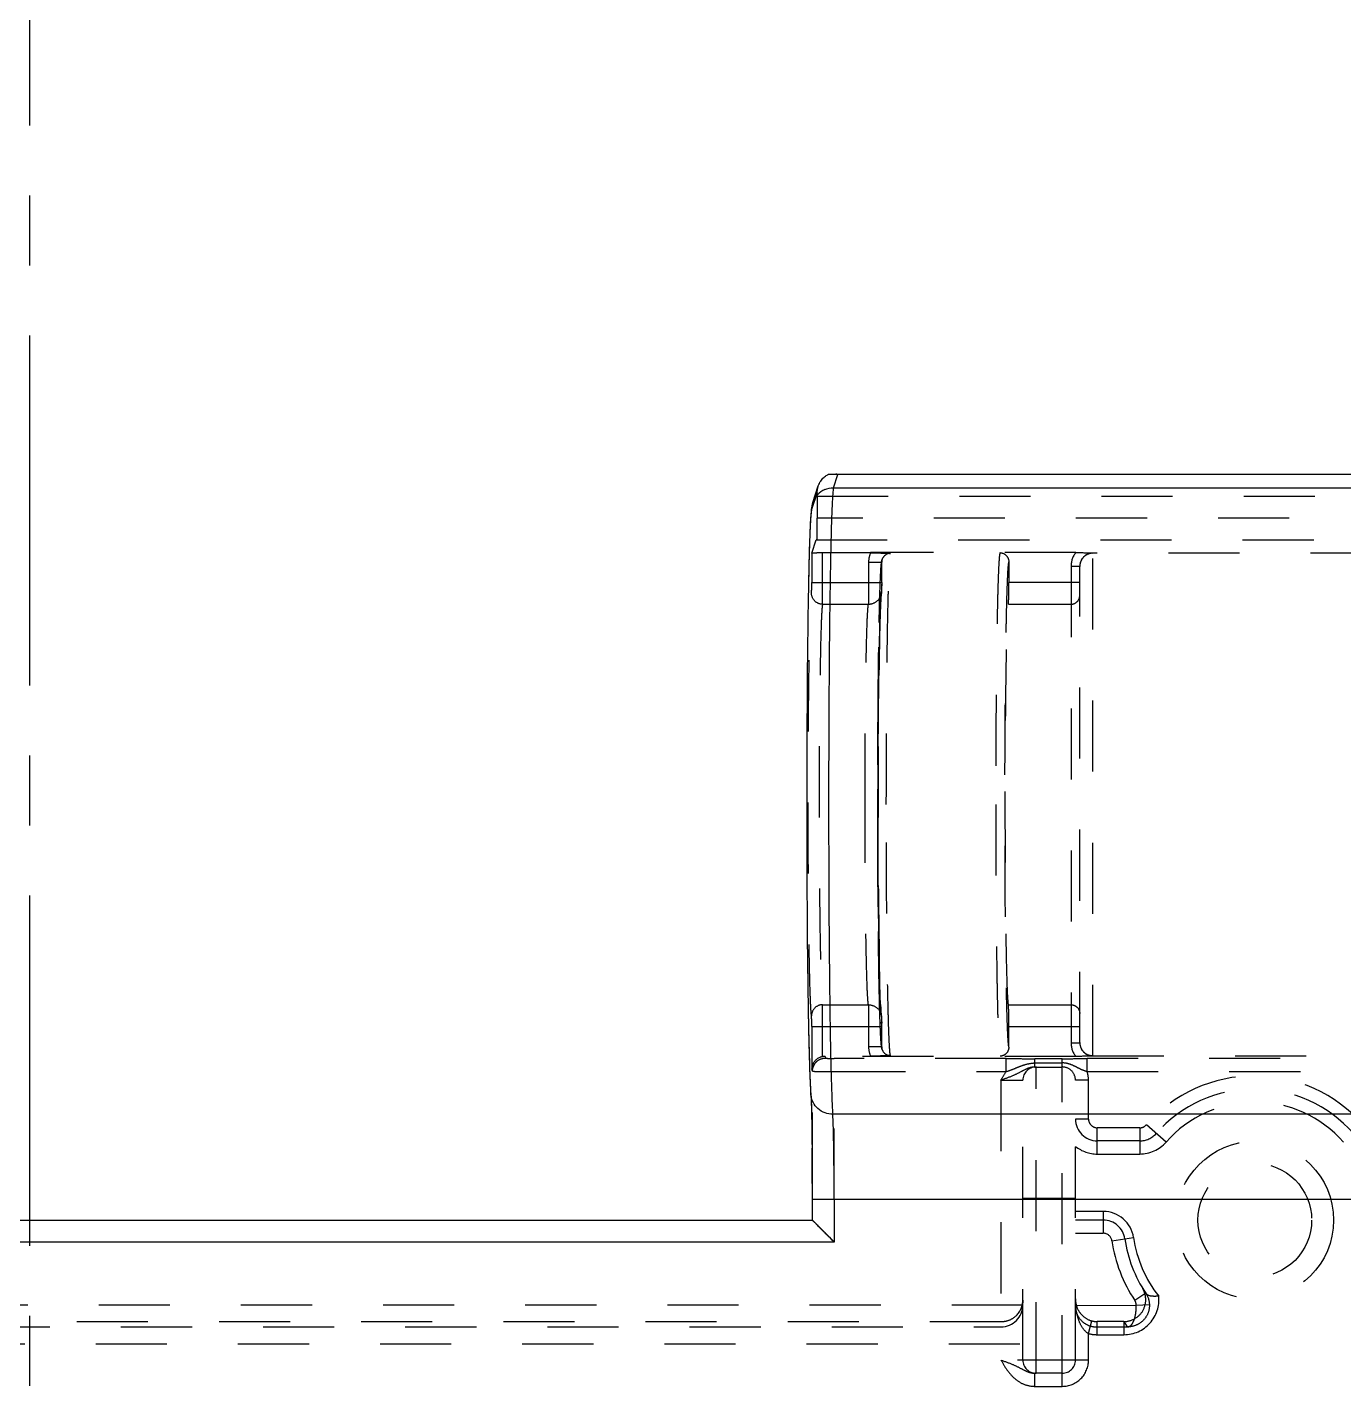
# Model space of a CAD drawing. Header units: millimetres. Extents: x 564 to 2602, y -1989 to 1042.
# Drawn here: x 785.71 to 815.95, y -243.19 to -211.65 of the extents above; entities that cross this region are included whole.
import ezdxf

# ---------------------------------------------------------------- set-up
doc = ezdxf.new("R2010")
doc.units = ezdxf.units.MM
doc.header["$LTSCALE"] = 16.335
doc.linetypes.add('CENTER', pattern=[0.6, 0.375, -0.075, 0.075, -0.075])
doc.linetypes.add('HIDDEN', pattern=[0.2, 0.1, -0.1])
doc.layers.get('0').update_dxf_attribs({"linetype": 'CONTINUOUS'})
doc.layers.add('DEFAULT_2', color=8, linetype='HIDDEN')

msp = doc.modelspace()

# ---------------------------------------------------------------- linework, layer by layer
at = {"color": 1, "linetype": 'CENTER', "ltscale": 1.313336}
msp.add_line((785.756, -180.118), (785.756, -434.314), dxfattribs=at)
at = {"color": 7, "linetype": 'Continuous'}
for p, q in [((804.126, -221.921), (828.014, -221.924)), ((804.229, -222.231), (804.331, -221.924)), ((803.752, -222.574), (803.88, -222.189)), ((804.229, -222.231), (828.116, -222.231)), ((803.65, -234.379), (803.652, -234.498)), ((803.709, -236.177), (803.708, -236.177)), ((803.722, -236.531), (803.728, -236.772)), ((803.728, -236.772), (803.732, -237.067)), ((828.136, -236.628), (804.21, -236.628)), ((803.732, -237.067), (803.738, -237.602)), ((803.738, -237.602), (803.741, -238.221)), ((803.741, -238.221), (803.741, -239.063)), ((828.604, -238.591), (803.741, -238.591)), ((804.244, -238.591), (804.244, -239.566)), ((768.272, -239.063), (803.743, -239.063)), ((804.244, -239.566), (768.292, -239.566))]:
    msp.add_line(p, q, dxfattribs=at)
msp.add_lwpolyline([(803.708, -236.176), (803.709, -236.184), (803.711, -236.223), (803.714, -236.278), (803.717, -236.348), (803.72, -236.432), (803.722, -236.531)], dxfattribs=at)
for centre, radius, start, end in [((804.28, -222.392), 0.471, 83.7991, 89.9833), ((804.228, -222.732), 0.501, 113.1386, 161.5348)]:
    msp.add_arc(centre, radius, start, end, dxfattribs=at)
for points, knots in [([(803.88, -222.189), (803.893, -222.15), (803.928, -222.078), (803.991, -222.006), (804.042, -221.964), (804.077, -221.941), (804.105, -221.929), (804.12, -221.921), (804.126, -221.921)], [0, 0, 0, 0, 0.335527, 0.626535, 0.754405, 0.866548, 0.954382, 1, 1, 1, 1]), ([(804.229, -222.231), (804.223, -222.251), (804.217, -222.314), (804.206, -222.434), (804.197, -222.613), (804.187, -222.846), (804.178, -223.134), (804.165, -223.617), (804.151, -224.334), (804.138, -225.313), (804.127, -226.427), (804.12, -227.641), (804.115, -229.342), (804.119, -231.414), (804.133, -233.382), (804.152, -234.756), (804.168, -235.556), (804.186, -236.161), (804.2, -236.496), (804.21, -236.628)], [0, 0, 0, 0, 0.004467, 0.012937, 0.025358, 0.041643, 0.061651, 0.085225, 0.142312, 0.211064, 0.289273, 0.374437, 0.463815, 0.643693, 0.805982, 0.873909, 0.930003, 0.972498, 1, 1, 1, 1]), ([(803.752, -222.574), (803.733, -222.63), (803.715, -222.745), (803.701, -222.935), (803.689, -223.165), (803.673, -223.596), (803.656, -224.287), (803.645, -224.881), (803.641, -225.216)], [0, 0, 0, 0, 0.067159, 0.13092, 0.216788, 0.327286, 0.620328, 1, 1, 1, 1]), ([(803.641, -225.216), (803.619, -226.776), (803.608, -229.83), (803.623, -232.885), (803.65, -234.379)], [0, 0, 0, 0, 0.510675, 1, 1, 1, 1]), ([(803.652, -234.498), (803.659, -234.845), (803.672, -235.405), (803.692, -235.965), (803.708, -236.177)], [0, 0, 0, 0, 0.620515, 1, 1, 1, 1]), ([(804.21, -236.628), (804.15, -236.628), (804.027, -236.604), (803.811, -236.484), (803.72, -236.297), (803.709, -236.177)], [0, 0, 0, 0, 0.244782, 0.504019, 1, 1, 1, 1]), ([(804.244, -238.591), (804.244, -238.369), (804.242, -237.949), (804.237, -237.38), (804.226, -236.948), (804.218, -236.713), (804.21, -236.628)], [0, 0, 0, 0, 0.339785, 0.64106, 0.869152, 1, 1, 1, 1]), ([(804.244, -239.566), (804.188, -239.509), (804.105, -239.426), (803.996, -239.318), (803.921, -239.243), (803.854, -239.176), (803.804, -239.126), (803.774, -239.095), (803.755, -239.077), (803.75, -239.071), (803.74, -239.062), (803.741, -239.062)], [0, 0, 0, 0, 0.33472, 0.495686, 0.647091, 0.783799, 0.896746, 0.940248, 0.972962, 0.993378, 1, 1, 1, 1])]:
    msp.add_open_spline(points, degree=3, knots=knots, dxfattribs=at)
msp.add_open_spline([(804.031, -222.271), (804.093, -222.245), (804.162, -222.231), (804.229, -222.231)], degree=3, dxfattribs=at)
at = {"layer": 'DEFAULT_2', "color": 8, "linetype": 'HIDDEN'}
for p, q in [((803.855, -222.346), (803.726, -222.733)), ((803.726, -222.733), (803.752, -222.574)), ((803.752, -222.574), (803.752, -222.573)), ((803.855, -222.424), (803.855, -222.928)), ((803.855, -222.424), (828.515, -222.424)), ((827.769, -222.928), (803.855, -222.928)), ((803.728, -223.734), (803.829, -223.431)), ((803.829, -223.431), (826.763, -223.431)), ((803.728, -223.734), (803.728, -224.407)), ((803.979, -224.407), (803.979, -223.721)), ((803.979, -223.721), (805.083, -223.721)), ((805.543, -223.721), (805.083, -223.721)), ((805.343, -223.891), (805.336, -223.943)), ((809.797, -223.721), (805.543, -223.721)), ((810.19, -235.29), (810.19, -223.737)), ((826.625, -223.737), (810.19, -223.737)), ((805.035, -223.943), (805.035, -224.407)), ((805.035, -223.943), (805.336, -223.943)), ((805.336, -224.407), (805.336, -223.945)), ((808.258, -223.93), (808.258, -224.407)), ((809.687, -224.034), (809.687, -234.988)), ((809.687, -224.034), (809.888, -224.034)), ((809.888, -234.988), (809.888, -224.034)), ((803.728, -224.407), (805.336, -224.407)), ((809.888, -224.407), (808.258, -224.407)), ((805.314, -224.851), (805.326, -224.672)), ((805.326, -224.672), (805.328, -224.66)), ((805.328, -224.66), (805.333, -224.607)), ((803.976, -224.908), (805.031, -224.908)), ((805.302, -225.122), (805.314, -224.851)), ((808.25, -224.908), (809.687, -224.908)), ((805.256, -230.112), (805.258, -228.294)), ((805.315, -234.192), (805.304, -233.944)), ((803.976, -234.114), (805.031, -234.114)), ((805.325, -234.336), (805.315, -234.192)), ((808.25, -234.114), (809.687, -234.114)), ((805.326, -234.348), (805.325, -234.336)), ((805.326, -234.348), (805.328, -234.361)), ((805.328, -234.361), (805.333, -234.414)), ((805.33, -234.396), (805.333, -234.413)), ((803.728, -234.614), (803.728, -235.589)), ((803.728, -234.614), (805.336, -234.614)), ((803.979, -235.305), (803.979, -234.614)), ((805.035, -234.614), (805.035, -235.078)), ((805.336, -235.078), (805.336, -234.614)), ((808.258, -235.091), (808.258, -234.614)), ((808.258, -234.614), (809.888, -234.614)), ((805.336, -235.078), (805.035, -235.078)), ((805.336, -235.078), (805.343, -235.13)), ((809.687, -234.988), (809.888, -234.988)), ((804.034, -235.3), (804.046, -235.338)), ((809.796, -235.3), (804.034, -235.3)), ((804.244, -238.591), (804.248, -235.348)), ((808.197, -235.348), (804.248, -235.348)), ((808.197, -235.65), (808.197, -235.348)), ((808.857, -235.544), (808.857, -235.357)), ((809.486, -235.357), (808.857, -235.357)), ((808.857, -235.45), (809.486, -235.45)), ((808.857, -235.544), (809.486, -235.544)), ((808.883, -242.582), (808.883, -235.544)), ((809.486, -242.884), (809.486, -235.357)), ((810.057, -235.65), (810.057, -235.348)), ((817.764, -235.348), (810.057, -235.348)), ((810.19, -235.284), (826.625, -235.284)), ((803.745, -235.639), (803.728, -235.589)), ((803.741, -238.221), (803.745, -235.639)), ((804.248, -235.65), (808.197, -235.65)), ((808.078, -235.845), (808.078, -242.28)), ((808.078, -235.845), (808.581, -235.845)), ((808.581, -242.28), (808.581, -235.845)), ((809.788, -242.28), (809.788, -235.845)), ((810.057, -235.65), (817.764, -235.65)), ((810.089, -236.74), (810.089, -235.845)), ((803.708, -236.177), (803.707, -236.137)), ((810.089, -236.74), (809.788, -236.74)), ((810.291, -237.545), (810.291, -236.941)), ((811.266, -236.941), (810.291, -236.941)), ((811.266, -236.941), (811.266, -237.545)), ((811.871, -237.271), (811.418, -236.873)), ((811.266, -237.243), (810.291, -237.243)), ((810.291, -237.545), (811.266, -237.545)), ((803.741, -238.591), (803.741, -238.591)), ((808.581, -238.56), (809.788, -238.56)), ((810.427, -238.862), (809.788, -238.862)), ((810.427, -238.862), (810.427, -239.364)), ((810.427, -239.063), (809.788, -239.063)), ((809.788, -239.364), (810.427, -239.364)), ((810.626, -239.537), (811.124, -239.465)), ((811.404, -240.741), (811.153, -240.909)), ((808.581, -241.014), (767.75, -241.014)), ((809.788, -241.023), (811.187, -241.014)), ((811.187, -241.014), (811.488, -241.003)), ((808.078, -241.402), (768.196, -241.402)), ((768.253, -241.516), (808.078, -241.516)), ((810.089, -241.67), (810.165, -241.378)), ((810.291, -241.696), (810.291, -241.394)), ((810.904, -241.394), (810.291, -241.394)), ((810.291, -241.516), (810.981, -241.516)), ((810.904, -241.394), (810.904, -241.696)), ((810.904, -241.394), (810.981, -241.516)), ((810.089, -242.28), (810.089, -241.67)), ((810.291, -241.696), (810.904, -241.696)), ((767.675, -241.904), (808.581, -241.904)), ((810.089, -242.28), (808.078, -242.28)), ((808.857, -242.884), (808.857, -242.582)), ((809.486, -242.582), (808.857, -242.582)), ((808.857, -242.884), (809.486, -242.884))]:
    msp.add_line(p, q, dxfattribs=at)
for points in [[(805.258, -228.294), (805.271, -226.673), (805.281, -226.027), (805.291, -225.511), (805.302, -225.122)], [(805.273, -232.511), (805.259, -230.99), (805.256, -230.112)], [(805.304, -233.944), (805.293, -233.585), (805.283, -233.108), (805.273, -232.511)]]:
    msp.add_lwpolyline(points, dxfattribs=at)
for radius in [1.81, 1.307]:
    msp.add_circle((813.91, -239.063), radius, dxfattribs=at)
for centre, radius, start, end in [((810.19, -224.038), 0.301, 89.943, 179.9784), ((817.34, -225.458), 12.042, 177.2495, 177.3997), ((817.158, -233.571), 11.86, 182.5995, 182.7832), ((795.353, -234.61), 9.983, 359.9794, 0.5507), ((794.009, -234.614), 11.327, 359.9992, 0.3965), ((820.092, -234.046), 14.8, 182.3289, 182.7849), ((810.19, -234.983), 0.301, 180.0216, 270.057), ((804.034, -235.602), 0.302, 90.0104, 100.391), ((808.883, -235.845), 0.302, 90, 180), ((809.486, -235.845), 0.302, 359.9999, 90.0002), ((809.486, -235.845), 0.603, 359.9997, 18.9178), ((813.91, -239.063), 3.318, 41.2999, 138.7001), ((813.91, -239.063), 3.017, 41.2999, 138.7001), ((813.91, -239.063), 2.715, 41.2999, 138.7001), ((810.291, -236.74), 0.503, 180, 270), ((810.291, -236.74), 0.201, 179.9971, 270.0024), ((811.266, -236.74), 0.201, 269.9951, 318.7001), ((811.266, -236.74), 0.503, 270, 318.7001), ((810.291, -236.74), 0.804, 231.3178, 270), ((811.266, -236.74), 0.804, 269.9996, 318.7001), ((810.427, -239.566), 0.704, 8.2116, 90.0008), ((810.427, -239.566), 0.503, 8.2132, 90), ((810.427, -239.566), 0.201, 8.2095, 90.0023), ((813.91, -239.063), 3.318, 188.2134, 213.8933), ((813.91, -239.063), 3.017, 188.2132, 213.8055), ((813.91, -239.063), 2.815, 188.2136, 218.3932), ((808.078, -240.899), 0.503, 315.0082, 359.9999), ((810.904, -240.892), 0.804, 270.0134, 5.7353), ((808.079, -241.014), 0.503, 269.9813, 359.9813), ((810.291, -240.89), 0.504, 255.5327, 269.9709), ((810.291, -240.889), 0.807, 255.5427, 269.9711), ((808.883, -242.28), 0.302, 180, 270), ((809.486, -242.28), 0.603, 269.999, 0.001), ((809.486, -242.28), 0.302, 270, 0)]:
    msp.add_arc(centre, radius, start, end, dxfattribs=at)
for centre, start_param, end_param in [((803.847, -222.424), -1.570796, -1.415869), ((803.847, -222.928), -3.141593, -1.570796)]:
    msp.add_ellipse(centre, major_axis=(0, 0.503), ratio=0.017455, start_param=start_param, end_param=end_param, dxfattribs=at)
for points, knots in [([(803.855, -222.346), (803.855, -222.332), (803.857, -222.279), (803.868, -222.227), (803.88, -222.189)], [0, 0, 0, 0, 0.2589, 1, 1, 1, 1]), ([(803.726, -222.733), (803.72, -222.752), (803.714, -222.81), (803.703, -222.922), (803.694, -223.088), (803.684, -223.306), (803.675, -223.573), (803.662, -224.023), (803.651, -224.576), (803.644, -225.023), (803.641, -225.216)], [0, 0, 0, 0, 0.024117, 0.069787, 0.136749, 0.224563, 0.332457, 0.459593, 0.767485, 1, 1, 1, 1]), ([(803.728, -223.734), (803.729, -223.732), (803.738, -223.731), (803.751, -223.728), (803.775, -223.727), (803.819, -223.724), (803.889, -223.722), (803.947, -223.721), (803.979, -223.721)], [0, 0, 0, 0, 0.024359, 0.083695, 0.176865, 0.30093, 0.622795, 1, 1, 1, 1]), ([(805.083, -223.73), (805.129, -223.73), (805.28, -223.73), (805.432, -223.732), (805.538, -223.74)], [0, 0, 0, 0, 0.298448, 1, 1, 1, 1]), ([(805.343, -235.13), (805.335, -235.101), (805.327, -235.032), (805.317, -234.91), (805.309, -234.751), (805.297, -234.451), (805.283, -233.972), (805.27, -233.284), (805.26, -232.464), (805.252, -231.54), (805.247, -230.544), (805.245, -229.511), (805.247, -228.478), (805.252, -227.481), (805.26, -226.557), (805.27, -225.737), (805.283, -225.05), (805.297, -224.571), (805.309, -224.271), (805.317, -224.111), (805.327, -223.989), (805.335, -223.92), (805.343, -223.891)], [0, 0, 0, 0, 0.008082, 0.018418, 0.032571, 0.050746, 0.098546, 0.1604, 0.234195, 0.317371, 0.407021, 0.499999, 0.592976, 0.682627, 0.765804, 0.8396, 0.901454, 0.949254, 0.967429, 0.981581, 0.991918, 1, 1, 1, 1]), ([(805.538, -223.74), (805.494, -223.74), (805.405, -223.77), (805.354, -223.849), (805.343, -223.891)], [0, 0, 0, 0, 0.499721, 1, 1, 1, 1]), ([(805.443, -229.511), (805.443, -229.149), (805.444, -228.44), (805.449, -227.406), (805.458, -226.448), (805.469, -225.598), (805.481, -224.972), (805.492, -224.547), (805.5, -224.293), (805.509, -224.086), (805.517, -223.926), (805.526, -223.816), (805.532, -223.759), (805.538, -223.74)], [0, 0, 0, 0, 0.187709, 0.368898, 0.536896, 0.685909, 0.810598, 0.862409, 0.906556, 0.942675, 0.970424, 0.989576, 1, 1, 1, 1]), ([(808.057, -223.729), (808.054, -223.73), (808.051, -223.743), (808.046, -223.763), (808.041, -223.801), (808.037, -223.85), (808.032, -223.913), (808.025, -224.024), (808.017, -224.195), (808.009, -224.438), (808, -224.73), (807.993, -225.067), (807.985, -225.447), (807.979, -225.865), (807.971, -226.489), (807.963, -227.334), (807.958, -228.401), (807.956, -229.136), (807.956, -229.511)], [0, 0, 0, 0, 0.001699, 0.005652, 0.011942, 0.020573, 0.031536, 0.044817, 0.078189, 0.120345, 0.170915, 0.22941, 0.29526, 0.367866, 0.4465, 0.618801, 0.80577, 1, 1, 1, 1]), ([(808.055, -223.725), (808.107, -223.725), (808.213, -223.772), (808.258, -223.878), (808.258, -223.93)], [0, 0, 0, 0, 0.501564, 1, 1, 1, 1]), ([(809.797, -223.721), (809.834, -223.721), (809.965, -223.722), (810.096, -223.727), (810.19, -223.731)], [0, 0, 0, 0, 0.27958, 1, 1, 1, 1]), ([(810.19, -223.731), (810.113, -223.731), (809.952, -223.796), (809.888, -223.957), (809.888, -224.034)], [0, 0, 0, 0, 0.500014, 1, 1, 1, 1]), ([(805.31, -224.253), (805.314, -224.184), (805.321, -224.082), (805.328, -223.979), (805.336, -223.945)], [0, 0, 0, 0, 0.662483, 1, 1, 1, 1]), ([(808.258, -223.93), (808.255, -223.931), (808.252, -223.943), (808.248, -223.962), (808.243, -223.996), (808.239, -224.041), (808.234, -224.1), (808.228, -224.202), (808.221, -224.36), (808.212, -224.585), (808.204, -224.854), (808.197, -225.166), (808.19, -225.518), (808.184, -225.907), (808.176, -226.487), (808.169, -227.275), (808.163, -228.274), (808.16, -229.318), (808.162, -230.369), (808.166, -231.389), (808.174, -232.34), (808.184, -233.188), (808.197, -233.902), (808.211, -234.401), (808.223, -234.713), (808.231, -234.878), (808.24, -234.993), (808.246, -235.054), (808.251, -235.075)], [0, 0, 0, 0, 0.000812, 0.0027, 0.005708, 0.009836, 0.015081, 0.021436, 0.037422, 0.057632, 0.081888, 0.109982, 0.141641, 0.176582, 0.214493, 0.297785, 0.388488, 0.483285, 0.57872, 0.671314, 0.757681, 0.834678, 0.899497, 0.949761, 0.968856, 0.983667, 0.994077, 1, 1, 1, 1]), ([(803.724, -224.658), (803.726, -224.649), (803.726, -224.622), (803.729, -224.539), (803.728, -224.464), (803.728, -224.407)], [0, 0, 0, 0, 0.102568, 0.324892, 1, 1, 1, 1]), ([(803.976, -224.908), (803.977, -224.891), (803.977, -224.836), (803.98, -224.67), (803.979, -224.52), (803.979, -224.407)], [0, 0, 0, 0, 0.102593, 0.325167, 1, 1, 1, 1]), ([(805.035, -224.407), (805.035, -224.52), (805.035, -224.669), (805.032, -224.836), (805.033, -224.89), (805.031, -224.908)], [0, 0, 0, 0, 0.674842, 0.897414, 1, 1, 1, 1]), ([(805.287, -224.954), (805.288, -224.884), (805.295, -224.65), (805.302, -224.416), (805.31, -224.253)], [0, 0, 0, 0, 0.298934, 1, 1, 1, 1]), ([(805.336, -224.407), (805.336, -224.451), (805.335, -224.524), (805.335, -224.598), (805.333, -224.627)], [0, 0, 0, 0, 0.602076, 1, 1, 1, 1]), ([(805.336, -224.407), (805.336, -224.452), (805.336, -224.512), (805.334, -224.579), (805.334, -224.601), (805.333, -224.608)], [0, 0, 0, 0, 0.674776, 0.897139, 1, 1, 1, 1]), ([(808.25, -224.908), (808.253, -224.891), (808.253, -224.836), (808.257, -224.73), (808.257, -224.58), (808.258, -224.468), (808.258, -224.407)], [0, 0, 0, 0, 0.102618, 0.324993, 0.638605, 1, 1, 1, 1]), ([(803.724, -234.363), (803.715, -234.307), (803.706, -234.141), (803.691, -233.817), (803.68, -233.348), (803.668, -232.748), (803.659, -232.04), (803.65, -230.948), (803.646, -229.51), (803.65, -228.073), (803.659, -226.981), (803.668, -226.273), (803.68, -225.673), (803.691, -225.204), (803.706, -224.88), (803.715, -224.714), (803.724, -224.658)], [0, 0, 0, 0, 0.017598, 0.051291, 0.100258, 0.162699, 0.23652, 0.319244, 0.500009, 0.680771, 0.763494, 0.837313, 0.899751, 0.948714, 0.982403, 1, 1, 1, 1]), ([(803.976, -224.908), (803.911, -224.908), (803.778, -224.854), (803.724, -224.721), (803.724, -224.657)], [0, 0, 0, 0, 0.500811, 1, 1, 1, 1]), ([(805.031, -224.908), (805.1, -224.907), (805.238, -224.86), (805.312, -224.736), (805.326, -224.672)], [0, 0, 0, 0, 0.514478, 1, 1, 1, 1]), ([(805.33, -224.627), (805.328, -224.641), (805.32, -224.725), (805.315, -224.81), (805.312, -224.88)], [0, 0, 0, 0, 0.167427, 1, 1, 1, 1]), ([(805.333, -224.627), (805.332, -224.629), (805.331, -224.64), (805.33, -224.651), (805.328, -224.66)], [0, 0, 0, 0, 0.217253, 1, 1, 1, 1]), ([(809.687, -224.908), (809.738, -224.908), (809.845, -224.865), (809.888, -224.759), (809.888, -224.707)], [0, 0, 0, 0, 0.500854, 1, 1, 1, 1]), ([(803.976, -224.908), (803.972, -224.928), (803.966, -224.982), (803.955, -225.139), (803.943, -225.426), (803.931, -225.871), (803.92, -226.44), (803.911, -227.112), (803.901, -228.147), (803.897, -229.511), (803.901, -230.874), (803.911, -231.91), (803.92, -232.582), (803.931, -233.15), (803.943, -233.595), (803.955, -233.882), (803.966, -234.039), (803.972, -234.093), (803.976, -234.113)], [0, 0, 0, 0, 0.006716, 0.017576, 0.051339, 0.100288, 0.162697, 0.236531, 0.319238, 0.5, 0.68076, 0.76347, 0.837305, 0.899715, 0.948666, 0.98243, 0.993289, 1, 1, 1, 1]), ([(804.954, -229.511), (804.954, -228.956), (804.956, -228.147), (804.966, -227.112), (804.975, -226.439), (804.986, -225.871), (804.999, -225.426), (805.01, -225.139), (805.022, -224.981), (805.027, -224.928), (805.031, -224.908)], [0, 0, 0, 0, 0.361518, 0.526949, 0.674596, 0.799452, 0.897314, 0.964919, 0.986601, 1, 1, 1, 1]), ([(805.287, -234.061), (805.27, -233.397), (805.252, -231.878), (805.242, -229.505), (805.252, -227.134), (805.27, -225.616), (805.287, -224.954)], [0, 0, 0, 0, 0.218761, 0.500258, 0.781619, 1, 1, 1, 1]), ([(805.311, -224.912), (805.299, -225.155), (805.284, -225.758), (805.261, -227.291), (805.252, -229.511), (805.261, -231.73), (805.284, -233.263), (805.299, -233.866), (805.311, -234.109)], [0, 0, 0, 0, 0.079475, 0.196729, 0.500002, 0.803275, 0.920528, 1, 1, 1, 1]), ([(808.25, -234.113), (808.246, -234.093), (808.241, -234.039), (808.23, -233.882), (808.219, -233.595), (808.207, -233.15), (808.197, -232.581), (808.188, -231.909), (808.18, -230.874), (808.175, -229.511), (808.18, -228.147), (808.188, -227.112), (808.197, -226.44), (808.207, -225.871), (808.219, -225.426), (808.23, -225.139), (808.241, -224.982), (808.246, -224.928), (808.25, -224.908)], [0, 0, 0, 0, 0.006686, 0.017533, 0.051328, 0.100266, 0.162707, 0.236526, 0.31925, 0.5, 0.68075, 0.763474, 0.837293, 0.899734, 0.948672, 0.982467, 0.993314, 1, 1, 1, 1]), ([(805.031, -234.114), (805.027, -234.093), (805.022, -234.04), (805.01, -233.883), (804.999, -233.595), (804.986, -233.15), (804.975, -232.582), (804.966, -231.91), (804.956, -230.874), (804.954, -230.065), (804.954, -229.511)], [0, 0, 0, 0, 0.013383, 0.035071, 0.102669, 0.200542, 0.325389, 0.473041, 0.638478, 1, 1, 1, 1]), ([(805.538, -235.281), (805.532, -235.262), (805.526, -235.205), (805.517, -235.095), (805.509, -234.935), (805.5, -234.728), (805.492, -234.474), (805.481, -234.049), (805.469, -233.423), (805.458, -232.573), (805.449, -231.615), (805.444, -230.582), (805.443, -229.872), (805.443, -229.511)], [0, 0, 0, 0, 0.010424, 0.029576, 0.057325, 0.093444, 0.137591, 0.189402, 0.314091, 0.463104, 0.631102, 0.812291, 1, 1, 1, 1]), ([(807.956, -229.511), (807.956, -229.885), (807.958, -230.62), (807.963, -231.688), (807.971, -232.532), (807.979, -233.156), (807.985, -233.574), (807.993, -233.954), (808, -234.291), (808.009, -234.583), (808.017, -234.826), (808.025, -234.997), (808.032, -235.108), (808.037, -235.171), (808.041, -235.22), (808.046, -235.258), (808.051, -235.278), (808.054, -235.291), (808.057, -235.292)], [0, 0, 0, 0, 0.19423, 0.381199, 0.553501, 0.632135, 0.704741, 0.770591, 0.829086, 0.879656, 0.921812, 0.955184, 0.968464, 0.979427, 0.988058, 0.994349, 0.998301, 1, 1, 1, 1]), ([(803.976, -234.113), (803.911, -234.114), (803.778, -234.167), (803.724, -234.3), (803.724, -234.364)], [0, 0, 0, 0, 0.500818, 1, 1, 1, 1]), ([(803.979, -234.614), (803.979, -234.501), (803.98, -234.352), (803.977, -234.185), (803.977, -234.131), (803.976, -234.114)], [0, 0, 0, 0, 0.67484, 0.897412, 1, 1, 1, 1]), ([(805.031, -234.114), (805.033, -234.131), (805.032, -234.185), (805.035, -234.352), (805.035, -234.501), (805.035, -234.614)], [0, 0, 0, 0, 0.102577, 0.325139, 1, 1, 1, 1]), ([(805.031, -234.114), (805.1, -234.114), (805.237, -234.161), (805.312, -234.285), (805.326, -234.348)], [0, 0, 0, 0, 0.51468, 1, 1, 1, 1]), ([(805.305, -234.647), (805.303, -234.605), (805.296, -234.41), (805.29, -234.215), (805.287, -234.061)], [0, 0, 0, 0, 0.213536, 1, 1, 1, 1]), ([(805.312, -234.147), (805.314, -234.175), (805.318, -234.258), (805.323, -234.341), (805.33, -234.396)], [0, 0, 0, 0, 0.332655, 1, 1, 1, 1]), ([(808.258, -234.614), (808.258, -234.554), (808.257, -234.441), (808.257, -234.291), (808.253, -234.185), (808.253, -234.13), (808.25, -234.113)], [0, 0, 0, 0, 0.361393, 0.675004, 0.897381, 1, 1, 1, 1]), ([(809.687, -234.114), (809.738, -234.114), (809.845, -234.156), (809.888, -234.263), (809.888, -234.314)], [0, 0, 0, 0, 0.500855, 1, 1, 1, 1]), ([(803.65, -234.379), (803.65, -234.402), (803.655, -234.675), (803.665, -235.139), (803.683, -235.702), (803.697, -236.015), (803.707, -236.137)], [0, 0, 0, 0, 0.038948, 0.46649, 0.790382, 1, 1, 1, 1]), ([(803.728, -234.614), (803.728, -234.558), (803.729, -234.482), (803.726, -234.399), (803.726, -234.372), (803.724, -234.363)], [0, 0, 0, 0, 0.67522, 0.897476, 1, 1, 1, 1]), ([(805.328, -234.361), (805.333, -234.387), (805.335, -234.445), (805.336, -234.503), (805.336, -234.535)], [0, 0, 0, 0, 0.446953, 1, 1, 1, 1]), ([(805.333, -234.413), (805.335, -234.424), (805.334, -234.458), (805.335, -234.491), (805.336, -234.514)], [0, 0, 0, 0, 0.312286, 1, 1, 1, 1]), ([(805.336, -235.078), (805.328, -235.043), (805.321, -234.938), (805.313, -234.834), (805.31, -234.765)], [0, 0, 0, 0, 0.337416, 1, 1, 1, 1]), ([(808.258, -235.091), (808.258, -235.142), (808.214, -235.248), (808.108, -235.294), (808.057, -235.294)], [0, 0, 0, 0, 0.498762, 1, 1, 1, 1]), ([(808.251, -235.075), (808.252, -235.079), (808.253, -235.084), (808.256, -235.09), (808.258, -235.091)], [0, 0, 0, 0, 0.678009, 1, 1, 1, 1]), ([(809.888, -234.988), (809.888, -235.065), (809.952, -235.225), (810.113, -235.29), (810.19, -235.29)], [0, 0, 0, 0, 0.500603, 1, 1, 1, 1]), ([(803.979, -235.305), (803.907, -235.318), (803.778, -235.392), (803.729, -235.529), (803.728, -235.589)], [0, 0, 0, 0, 0.549991, 1, 1, 1, 1]), ([(803.745, -235.639), (803.745, -235.596), (803.767, -235.511), (803.858, -235.381), (803.976, -235.338), (804.046, -235.338)], [0, 0, 0, 0, 0.275955, 0.548158, 1, 1, 1, 1]), ([(804.046, -235.338), (804.047, -235.34), (804.054, -235.34), (804.065, -235.343), (804.084, -235.344), (804.12, -235.346), (804.175, -235.348), (804.222, -235.348), (804.248, -235.348)], [0, 0, 0, 0, 0.024333, 0.083562, 0.176601, 0.300505, 0.622639, 1, 1, 1, 1]), ([(805.538, -235.281), (805.507, -235.283), (805.356, -235.292), (805.204, -235.292), (805.083, -235.292)], [0, 0, 0, 0, 0.202878, 1, 1, 1, 1]), ([(808.857, -235.544), (808.805, -235.544), (808.694, -235.569), (808.531, -235.659), (808.327, -235.76), (808.167, -235.814), (808.078, -235.845)], [0, 0, 0, 0, 0.186724, 0.397961, 0.663819, 1, 1, 1, 1]), ([(808.197, -235.348), (808.319, -235.348), (808.539, -235.351), (808.759, -235.357), (808.857, -235.357)], [0, 0, 0, 0, 0.554323, 1, 1, 1, 1]), ([(808.197, -235.65), (808.252, -235.631), (808.361, -235.592), (808.52, -235.525), (808.684, -235.468), (808.799, -235.454), (808.857, -235.45)], [0, 0, 0, 0, 0.250867, 0.499679, 0.748094, 1, 1, 1, 1]), ([(809.486, -235.357), (809.567, -235.357), (809.757, -235.351), (809.947, -235.348), (810.057, -235.348)], [0, 0, 0, 0, 0.424367, 1, 1, 1, 1]), ([(810.057, -235.65), (810.008, -235.637), (809.913, -235.601), (809.78, -235.527), (809.64, -235.466), (809.537, -235.45), (809.486, -235.45)], [0, 0, 0, 0, 0.250548, 0.497258, 0.747355, 1, 1, 1, 1]), ([(810.19, -235.29), (810.161, -235.291), (810.03, -235.297), (809.898, -235.3), (809.796, -235.3)], [0, 0, 0, 0, 0.222802, 1, 1, 1, 1]), ([(803.745, -235.639), (803.746, -235.64), (803.75, -235.64), (803.757, -235.642), (803.77, -235.642), (803.796, -235.644), (803.838, -235.645), (803.9, -235.647), (803.974, -235.648), (804.092, -235.649), (804.184, -235.65), (804.248, -235.65)], [0, 0, 0, 0, 0.006736, 0.02263, 0.047627, 0.081564, 0.175073, 0.299403, 0.450061, 0.621519, 1, 1, 1, 1]), ([(810.089, -235.845), (810.051, -235.845), (809.995, -235.845), (809.924, -235.845), (809.879, -235.845), (809.842, -235.845), (809.817, -235.845), (809.802, -235.845), (809.794, -235.846), (809.791, -235.845), (809.788, -235.846), (809.788, -235.845)], [0, 0, 0, 0, 0.382182, 0.555674, 0.707192, 0.831504, 0.923702, 0.956687, 0.980573, 0.995097, 1, 1, 1, 1]), ([(803.707, -236.137), (803.715, -236.243), (803.723, -236.537), (803.734, -237.077), (803.74, -237.789), (803.741, -238.313), (803.741, -238.591)], [0, 0, 0, 0, 0.130245, 0.358922, 0.660195, 1, 1, 1, 1]), ([(804.248, -239.566), (804.192, -239.51), (804.109, -239.427), (804.001, -239.319), (803.926, -239.244), (803.859, -239.177), (803.81, -239.128), (803.778, -239.096), (803.762, -239.079), (803.75, -239.07), (803.746, -239.064), (803.744, -239.063)], [0, 0, 0, 0, 0.33238, 0.492323, 0.642922, 0.779155, 0.89233, 0.936449, 0.970168, 0.991885, 1, 1, 1, 1]), ([(810.089, -241.67), (810.028, -241.639), (809.929, -241.524), (809.817, -241.251), (809.788, -241.022), (809.788, -240.87)], [0, 0, 0, 0, 0.233401, 0.485689, 1, 1, 1, 1]), ([(809.788, -240.87), (809.788, -240.966), (809.83, -241.124), (809.977, -241.298), (810.096, -241.36), (810.165, -241.378)], [0, 0, 0, 0, 0.428197, 0.682184, 1, 1, 1, 1]), ([(811.15, -241.328), (811.225, -241.285), (811.358, -241.161), (811.403, -240.984), (811.404, -240.898)], [0, 0, 0, 0, 0.500307, 1, 1, 1, 1]), ([(811.704, -240.811), (811.671, -240.813), (811.609, -240.816), (811.522, -240.812), (811.446, -240.79), (811.412, -240.753), (811.399, -240.734)], [0, 0, 0, 0, 0.297518, 0.564495, 0.78575, 1, 1, 1, 1]), ([(809.788, -241.023), (809.786, -241.1), (809.819, -241.248), (809.95, -241.413), (810.115, -241.502), (810.234, -241.518), (810.291, -241.516)], [0, 0, 0, 0, 0.296391, 0.553449, 0.78239, 1, 1, 1, 1]), ([(811.488, -241.003), (811.491, -241.073), (811.466, -241.213), (811.348, -241.385), (811.177, -241.494), (811.046, -241.517), (810.981, -241.516)], [0, 0, 0, 0, 0.261467, 0.514943, 0.759695, 1, 1, 1, 1]), ([(810.981, -241.516), (810.995, -241.517), (811.024, -241.513), (811.064, -241.485), (811.099, -241.44), (811.144, -241.352), (811.18, -241.207), (811.188, -241.082), (811.187, -241.014)], [0, 0, 0, 0, 0.069096, 0.146242, 0.241421, 0.357822, 0.651525, 1, 1, 1, 1]), ([(808.078, -242.28), (808.167, -242.311), (808.327, -242.366), (808.531, -242.467), (808.694, -242.557), (808.805, -242.582), (808.857, -242.582)], [0, 0, 0, 0, 0.336211, 0.602012, 0.81324, 1, 1, 1, 1]), ([(808.078, -242.28), (808.119, -242.357), (808.208, -242.505), (808.376, -242.704), (808.597, -242.85), (808.771, -242.881), (808.857, -242.884)], [0, 0, 0, 0, 0.250172, 0.500473, 0.750232, 1, 1, 1, 1])]:
    msp.add_open_spline(points, degree=3, knots=knots, dxfattribs=at)
for points in [[(805.083, -223.725), (805.052, -223.793), (805.035, -223.869), (805.035, -223.943)], [(809.796, -223.721), (809.727, -223.808), (809.687, -223.923), (809.687, -224.034)], [(805.333, -224.608), (805.332, -224.614), (805.331, -224.62), (805.33, -224.627)], [(805.035, -235.078), (805.035, -235.152), (805.052, -235.228), (805.083, -235.296)], [(805.343, -235.13), (805.356, -235.179), (805.391, -235.226), (805.435, -235.252)], [(809.687, -234.988), (809.687, -235.098), (809.727, -235.214), (809.796, -235.3)], [(805.435, -235.252), (805.465, -235.27), (805.502, -235.281), (805.538, -235.281)], [(808.078, -235.845), (808.116, -235.779), (808.155, -235.713), (808.197, -235.65)], [(808.581, -240.899), (808.581, -240.965), (808.568, -241.031), (808.543, -241.091)], [(811.187, -241.014), (811.185, -240.979), (811.176, -240.942), (811.156, -240.913)], [(811.381, -240.738), (811.369, -240.7), (811.353, -240.664), (811.333, -240.63)], [(811.404, -240.898), (811.405, -240.844), (811.397, -240.789), (811.381, -240.738)], [(811.404, -240.741), (811.455, -240.818), (811.485, -240.911), (811.488, -241.003)], [(808.271, -241.363), (808.21, -241.388), (808.144, -241.402), (808.078, -241.402)], [(808.434, -241.254), (808.388, -241.301), (808.331, -241.338), (808.271, -241.363)], [(810.904, -241.394), (810.989, -241.394), (811.076, -241.37), (811.15, -241.328)]]:
    msp.add_open_spline(points, degree=3, dxfattribs=at)

doc.saveas('drawing.dxf')
